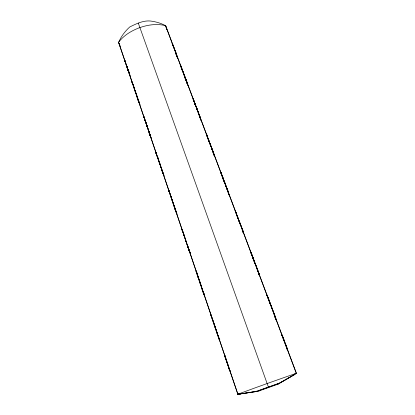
<?xml version="1.0" encoding="UTF-8"?>
<svg xmlns="http://www.w3.org/2000/svg" width="415" height="415" viewBox="0 0 415 415"><rect width="100%" height="100%" fill="white"/><g stroke="black" fill="none" stroke-linecap="round" stroke-linejoin="round"><path stroke-width="0.62" d="M224.717 354.929L224.474 355.131L225.169 357.377M269.299 302.094L269.33 301.051L269.07 301.145L270.601 305.201M271.239 307.261L271.296 306.27L269.33 301.051M271.628 308.298L271.69 307.318L273.864 313.102L273.781 314.02M287.455 350.39L286.931 347.848M287.813 350.623L287.17 348.533M274.414 315.706L275.949 319.783L275.436 317.314M266.985 295.262L267.369 295.926M285.048 343.988L285.266 343.402L285.001 343.495M210.97 315.203L211.235 316.214M181.926 229.542L182.429 231.202M155.801 152.471L161.72 169.299M277.376 384.389L278.138 383.719L258.555 390.717L259.069 390.93M278.403 384.02L296.429 373.303A40.182 0.576 -19.7 0 0 278.257 379.601L267.13 383.543A40.229 0.576 -19.7 0 0 237.785 394.25L258.042 391.293L278.403 384.02L279.492 383.118A40.737 2.926 -27.3 0 0 296.429 373.303L165.684 25.735A33.999 23.909 0.8 0 0 152.331 21.284C144.399 19.728 136.654 23.556 129.719 26.996A33.994 23.333 -40.7 0 0 120.594 38.289L118.571 42.366L237.862 394.25M281.961 335.071L282.413 335.922M239.564 393.617L237.785 394.25A40.737 2.941 -12 0 0 257.274 391.055L279.492 383.118L294.474 374.652L292.648 375.305M227.42 364.043L227.685 363.945M286.423 347.199L286.843 347.521M229.308 369.532L230.097 370.865M287.341 350.172L287.605 350.078M294.598 373.962L296.429 373.303M239.663 394.229L241.489 393.576M174.004 205.544L174.891 208.065M227.181 189.754L226.574 187.398L226.969 189.183M174.871 208.159L175.011 209.357M221.05 172.661L227.399 189.515L227.296 190.054M174.803 208.693L174.938 208.299M175.555 210.753L175.846 211.432L175.965 211.074M175.462 210.504L176.24 211.8M228.364 193.297L228.167 191.792M176.676 212.532L175.846 211.432M182.418 230.024L182.112 230.014L182.346 230.937M188.701 248.917L188.457 249.005L182.678 231.207M182.87 231.705L182.32 230.948M235.964 212.273L236.934 215.681M183.995 235.02L183.746 235.108L184.338 236.244M239.32 222.009L237.354 216.065L237.11 216.148L238.661 220.266M185.609 239.787L185.36 239.875L186.231 241.53M241.442 226.927L239.481 221.714L239.237 221.802L240.327 224.697M187.72 246.022L187.476 246.111L188.327 247.703M187.886 246.505L187.637 246.593L188.203 247.651M235.461 211.717L242.505 229.666L242.391 230.19M242.272 229.874L242.521 229.786L241.846 228.001M189.484 251.786L189.847 251.931L189.733 251.698M189.598 252.019L190.355 252.88M250.344 251.755L250.644 251.615L251.282 253.114M251.36 253.964L251.615 253.871L258.488 272.235M197.016 273.438L196.451 272.676M251.474 253.508L251.381 254.099L251.225 253.601M198.028 276.432L197.773 276.52L198.531 277.811M252.491 257.056L252.745 256.963L251.63 254.011M198.199 276.93L197.945 277.023L198.697 278.304M252.678 257.549L252.932 257.456L254.877 263.375M199.895 281.946L199.641 282.034L200.134 282.859M200.238 282.952L199.983 283.04L200.715 284.265M254.914 263.494L255.168 263.406L257.233 268.894L256.978 268.982M202.292 289.016L202.038 289.11L202.753 290.267M257.165 269.485L257.419 269.397L258.363 271.903L258.109 271.996L257.544 270.487M203.106 291.486L202.852 291.574L203.267 292.772M258.363 271.815L258.255 272.287M203.542 293.53L202.899 291.646L203.153 291.558M203.589 293.576L204.03 294.624L204.242 294.458M259.09 275.026L259.199 274.341M203.366 292.98L204.154 295.039L204.455 295.039M211.085 314.591L210.794 314.762L211.328 316.5M266.539 294.837L266.881 294.78L267.478 296.18M218.378 336.482L218.119 336.575L211.593 317.397L211.723 316.91M267.701 297.405L267.96 297.316L275.373 317.044M215.302 327.414L215.043 327.502L215.624 328.255M217.289 333.271L217.029 333.364L217.59 334.049M273.604 313.195L273.864 313.102M273.801 313.724L274.066 313.631L275.187 316.624M274.813 316.318L275.072 316.225M275.752 319.353L276.017 319.26M219.826 339.792L219.234 339.501L218.715 338.261M281.495 334.62L281.884 334.656L282.651 336.498M225.625 357.938L225.361 358.031L228.696 367.815M282.791 337.545L283.056 337.447L286.692 347.106L285.266 343.402M225.667 357.989L225.221 357.621M283.051 337.519L282.786 337.613L284.176 341.312L284.441 341.218L282.745 336.632M172.339 44.27L172.49 43.788L172.822 44.53M127.498 68.309L124.822 60.424M125.226 61.607L124.723 60.792M173.652 47.388L172.334 43.331L172.412 43.808M126.399 65.788L127.291 67.287M175.4 51.377L172.417 44.052M127.991 70.374L129.75 74.052M176.183 53.654L176.448 54.536L176.178 54.438M176.001 53.089L176.588 54.91L176.152 54.241M180.229 65.259L180.395 64.761L186.683 81.418M137.412 97.556L132.245 82.346M180.707 66.078L182.559 71.214M133.397 85.718L134.253 88.296M133.531 86.107L134.169 88.182M181.791 69.046L183.477 72.843L184.576 76.749M183.477 72.843L183.741 74.804M183.544 73.704L185.386 77.921L186.325 81.402M136.602 95.175L137.65 98.179M186.216 80.048L186.247 80.904M186.044 80.354L186.475 80.826M138.112 100.171L139.347 102.443M186.978 82.3L187.315 83.425L186.983 83.135M143.927 117.544L143.486 116.107L143.881 116.335M144.145 117.492L149.281 132.582M199.605 115.744L193.157 99.221M195.403 105.343L193.763 100.191L194.22 102.095M145.074 120.179L146.194 123.39M144.985 120.666L145.94 122.223M194.604 103.107L196.357 107.091L197.058 109.954L196.409 108.227M146.609 124.702L147.579 127.472M198.92 114.509L196.663 107.905L197.919 111.925M148.43 130.087L149.291 132.691M148.342 130.58L149.281 132.084M198.282 112.896L199.055 114.955M149.193 132.39L149.146 132.945M199.242 114.67L199.159 115.23M149.888 134.979L150.183 135.778L150.214 135.134M200.243 118.498L200.087 117.196M155.869 152.507L156.149 152.528M206.348 134.74L206.571 134.429L206.857 135.015M156.113 153.597L155.931 152.196M213.04 151.434L206.421 134.522M207.142 135.752L207.863 138.377L206.857 134.927M159.215 161.902L160.081 164.356M160.833 166.68L161.928 169.896M212.698 151.226L212.122 148.985L212.496 150.687M161.643 169.133L161.585 169.678M212.895 150.961L212.807 151.517M162.426 171.955L162.644 172.458L162.747 172.075M161.648 169.922L163.837 174.539M213.881 154.774L213.663 153.234M221.299 173.299L220.936 173.06M169.387 191.927L168.729 190.661M222.347 176.168L220.993 173.294M170.306 194.63L171.073 196.798M170.461 195.081L171.224 197.244M224.531 182.761L222.513 176.614L223.327 179.493M171.997 199.615L172.5 201.228M172.303 200.523L172.806 202.131M226.611 188.037L224.536 181.988L226.159 187.03M237.785 394.25L258.042 391.293L257.274 391.055M224.66 355.51L224.961 356.734M180.312 65.29L180.525 65.695M229.806 370.704L230.066 370.87M220.277 171.603L220.5 171.997M182.377 229.952L182.408 230.232L182.169 229.454M217.211 333.899L217.771 334.578M229.993 371.259L229.189 369.22M214.685 326.444L215.271 327.207M281.557 334.651L281.795 335.102M204.201 295.127L204.787 296.056M204.03 294.624L204.455 295.304L203.698 293.063L203.796 293.436M201.866 288.601L202.344 289.38M196.606 272.043L196.015 271.011L196.461 272.619M266.627 294.873L266.876 295.376M206.271 134.19L206.193 134.315M132.183 81.921L132.188 82.154M190.661 254.162L188.794 249.975M250.868 252.185L251.179 252.86M250.447 251.786L251.034 253.202M185.687 240.83L186.553 242.474M183.586 234.636L184.473 236.343M182.014 229.635L182.87 231.3M168.63 190.132L169.055 191.725M143.818 116.195L143.808 116.454M235.077 210.851L235.902 212.205M176.001 211.889L177.075 214.052M168.786 190.589L169.201 191.455M155.77 152.181L155.641 151.942L156.206 153.799M132.162 82.538L132.38 83.451L132.385 82.715M162.789 172.889L164.143 175.778M204.408 294.951L204.159 294.375M220.567 172.272L220.796 172.796M162.644 172.458L163.303 173.864L161.44 168.236M124.78 60.777L125.05 60.808M158.686 161.119L159.568 163.022M124.687 60.481L124.552 60.217L124.899 61.425M157.98 157.747L157.078 156.372L158.338 159.22M143.798 116.828L143.652 116.568L144.015 117.803L144.047 117.196M155.921 152.611L156.611 154.121M281.951 335.564L282.148 336.015M193.068 99.019L193.089 98.552L193.763 100.191M149.981 135.217L151.335 138.361M219.499 339.595L219.416 340.035L218.819 338.547M206.473 134.756L206.623 135.098M147.605 127.135L146.661 125.61L147.616 127.753M132.089 82.279L131.897 81.895L132.271 83.202M143.657 116.418L144.685 118.747M138.345 100.746L140.057 104.658M150.349 136.167L150.183 135.778M176.178 211.666L175.898 210.991M134.636 90.117L135.933 93.271M172.329 43.84L172.116 43.409L172.147 43.71M132.224 82.673L133.111 84.644M180.328 65.134L180.603 65.803M128.442 71.505L130.165 75.535M124.759 60.647L125.517 62.499M126.108 64.792L127.519 68.413M193.193 99.418L193.349 99.792M266.995 295.636L267.706 297.508M189.878 252.133L189.572 251.381M282.039 335.642L282.325 336.337M120.205 46.252L118.571 42.366A32.531 19.09 -19.7 0 1 127.426 33.89C133.895 29.481 141.323 26.544 149.032 25.201L149.068 25.196A32.495 19.069 -19.7 0 1 165.684 25.735L166.794 29.797M221.034 172.713L220.692 172.168M220.593 172.209L220.811 172.744M267.379 295.843L267.592 296.455M138.527 100.638L138.48 101.141L138.013 99.922M172.448 44.223L172.604 44.607M282.439 335.88L282.916 337.167M162.867 172.448L162.54 171.623M206.945 135.238L206.411 133.962L206.421 134.232M150.412 135.7L150.194 135.155M251.2 252.813L251.397 253.394M250.951 252.906L251.142 253.482M267.514 296.18L267.836 297.083M282.392 336.591L282.651 337.26M180.909 66.021C180.577 64.818 180.577 65.648 180.318 65.399M193.67 99.937L193.25 99.014L193.732 101.11M236.011 212.485L235.201 210.742M138.237 99.844L138.423 100.373M175.701 210.415L175.799 210.664L175.597 210.146M251.334 253.15L251.511 253.695M267.659 296.543L269.133 300.527L268.879 300.621L267.898 298.027M267.452 296.85L267.576 297.171M282.48 336.726L282.641 337.136M128.318 70.571L128.785 71.8L128.095 70.649M162.239 171.468L162.426 172.018M219.302 339.107L219.053 338.458M149.789 134.714L149.965 135.238M203.843 293.483L203.941 293.747M138.309 100.077L138.055 99.418M137.91 99.657L138.081 100.155M189.375 250.805L189.479 251.07L189.271 250.515M189.323 251.469L189.022 250.603M206.971 135.223L207.09 135.529M221.34 173.496L220.505 171.608M128.214 70.296L128.375 70.778M175.54 210.779L175.249 209.938M162.472 171.385L162.26 170.814M137.806 99.372L137.956 99.839M149.914 134.356L150.074 134.844M149.846 134.922L149.571 134.144M229.573 369.438L229.682 369.718L229.381 368.987M186.273 80.277L185.531 78.311L185.863 79.862M236.125 212.786L237.39 216.863M165.907 26.55L296.32 373.381M172.884 45.349L173.46 46.879M182.003 69.601L183.041 72.371M194.822 103.688L195.911 106.588M208.828 140.934L208.257 138.719L210.322 145.032M210.172 144.508L210.836 146.277M221.304 174.113L222.108 176.251M251.604 254.691L252.268 256.465M252.885 258.099L254.333 261.948M285.8 345.628L286.402 347.225M175.317 52.129L176.774 55.994M181.111 67.531L181.791 69.336M184.784 77.304L185.827 80.069M186.532 81.957L187.58 84.743M194.355 102.764L194.977 104.419M207.609 138.013L208.693 140.898L208.097 138.294M208.854 141.318L209.534 143.128M211.36 147.989L211.956 149.582M213.082 152.57L214.088 155.246M222.124 176.619L222.808 178.44M222.974 178.881L224.432 182.761M238.324 219.711L238.983 221.46M242.111 229.791L243.221 232.742M254.105 261.678L254.717 263.312M283.149 338.946L283.803 340.674M175.747 53.416L176.432 55.231M184.794 77.486L185.464 79.26M200.155 118.342L200.829 120.143M213.04 152.616L214.15 155.568M275.259 318.129L275.933 319.913M128.256 70.457L127.867 69.409M128.033 70.534L127.779 69.798M203.734 293.198L203.926 293.784M162.177 171.374L161.783 170.29M175.654 210.364L175.151 208.921M175.415 210.452L175.135 209.637M242.505 229.666L243.055 231.191M227.399 189.515L227.539 189.966M175.338 51.133L175.597 51.911M137.92 99.003L138.029 99.294M137.697 99.081L137.832 99.496M149.95 134.507L149.685 133.796M149.716 134.59L149.462 133.843M162.415 171.291L161.886 169.839M127.903 70.192L127.519 69.129M189.318 250.712L188.924 249.56M218.601 337.95L218.793 338.552M137.925 99.066L137.541 97.997M137.702 99.144L137.443 98.428M286.801 347.49L287.149 348.367M286.537 347.583L286.884 348.465M274.927 316.718L275.259 317.548M258.509 272.199L258.654 272.603M242.64 230.029L242.92 230.807M242.391 230.118L242.671 230.896M227.529 189.863L228.058 191.367M227.285 189.946L227.41 190.366M213.02 151.299L213.149 151.734M212.786 151.382L212.916 151.817M127.996 69.72L127.498 68.376M199.361 114.986L199.864 116.428M199.127 115.069L199.257 115.422M175.446 51.434L175.695 52.197M127.67 69.502L127.395 68.786M149.452 133.874L149.193 133.148M175.021 209.321L175.151 209.736M188.934 250.432L188.68 249.648M218.741 337.53L218.918 338.085M218.482 337.623L218.653 338.178M229.07 368.888L229.256 369.48M138.294 23.095L268.391 387.065M275.316 316.972L275.524 317.459M275.057 317.065L275.176 317.408M258.612 272.572L258.929 273.392M258.358 272.66L258.54 273.091M227.664 190.236L227.934 190.993M227.425 190.324L227.56 190.703M213.149 151.662L213.414 152.404M212.916 151.745L213.175 152.487M186.226 80.775L186.351 81.2M175.348 51.839L175.581 52.57M175.374 51.989L175.478 52.28M137.313 98.075L137.479 98.485M149.582 133.459L149.301 132.717M149.426 133.07L149.556 133.428M175.255 209.274L174.99 208.512M203.386 292.233L203.506 292.565M203.521 292.679L203.236 291.87M218.627 337.276L218.772 337.691M218.357 337.281L218.513 337.779M229.215 368.442L229.339 368.795M228.945 368.541L229.111 369.08M186.579 81.05L186.828 81.771M186.351 81.127L186.48 81.485M175.69 52.108L175.799 52.492M127.281 68.454L127.462 68.921M137.422 97.655L137.598 98.111M137.194 97.733L137.375 98.189M149.073 132.795L149.244 133.236M161.523 169.559L161.694 169.979M258.732 272.904L259.173 274.118M258.478 272.997L258.587 273.319M242.625 230.839L242.806 231.28M199.387 115.785L199.511 116.148M188.908 249.571L188.643 248.808L188.566 249.327M188.519 249.27L188.659 249.659M218.238 336.928L218.363 337.369M229.23 368.567L228.935 367.716L228.815 368.23M228.821 368.178L228.966 368.66M199.48 116.127L199.755 116.869M175.815 52.461L175.934 52.819M175.592 52.539L175.835 53.255M127.587 68.568L127.177 68.153L127.364 68.646M137.5 97.826L137.09 97.426L137.277 97.909M218.482 336.856L218.342 336.451L218.217 336.949M242.734 231.16L242.837 231.471M227.633 190.999L227.814 191.45M213.367 152.352L213.658 153.125M213.134 152.435L213.3 152.855M128.717 71.1L129.288 72.781M275.55 317.646L276.214 319.789M275.399 317.947L275.638 318.673M242.983 231.072L243.693 233.323L243.382 233.111M126.476 65.207L129.257 73.414M133.231 85.142L134.263 88.188M134.979 90.299L137.515 97.784M137.785 98.573L139.316 102.962M144.736 119.079L150.93 137.355M157.389 156.289L160.019 164.055M160.263 164.895L160.807 166.508M169.408 191.891L175.343 209.259M175.856 210.913L176.583 212.911M183.067 232.058L184.914 237.494M187.575 245.348L190.112 252.963M196.689 272.39L201.472 286.485M212.158 318.03L213.128 320.888M213.725 322.507L215.157 326.724M215.826 328.841L217.211 332.939M217.968 335.17L219.369 339.294M224.956 355.78L228.468 366.155M119.006 43.404L237.894 394.25M174.694 208.382L169.196 191.419M202.899 291.646L196.694 273.412L196.824 272.951M287.024 348.865L287.263 349.586M211.463 317.003L211.593 317.397M182.434 231.29L182.548 231.643M186.786 81.719L186.947 82.123M186.6 81.848L186.719 82.206M186.558 81.797L186.833 82.549M175.903 52.793L176.168 53.525M125.117 61.347L124.946 60.823M213.471 152.658L213.767 153.462M213.237 152.741L213.336 153.036M199.812 116.35L200.097 117.129M242.931 231.653L243.247 232.628L243.024 232.037M227.98 191.222L228.172 191.72M227.736 191.305L227.835 191.6M258.95 273.542L259.531 275.43L259.178 275.062M258.804 273.858L259.022 274.528M243.086 231.383L243.403 232.244M175.778 53.167L175.95 53.602M225.547 357.631L225.221 356.708M225.345 357.108L225.485 357.528M225.283 357.725L224.956 356.801M211.593 316.521L211.904 317.387L211.65 317.48L211.334 316.609M196.705 272.582L196.907 273.117M196.653 273.21L196.342 272.328M182.564 230.859L182.766 231.399M275.394 318.051L275.576 318.606M186.885 82.014L187.461 83.809M143.953 116.916L144.155 117.466M287.009 348.937L287.102 349.228M199.911 116.646L200.73 119.717M228.074 191.512L228.681 194.07L228.043 192.14M175.877 53.452L175.965 53.732M211.214 316.235L211.427 316.811M196.803 272.811L196.243 270.969M182.465 230.543L182.673 231.114M169.092 191.097L168.853 190.324M156.268 153.192L156.056 152.481M258.789 273.926L258.872 274.19M199.864 117.206L199.968 117.528M144.078 117.227L143.958 116.843M211.474 316.147L211.188 315.213M186.937 82.876L187.181 83.695M169.128 191.128L169.009 190.729M199.859 117.279L199.999 117.746M225.101 356.335L224.831 355.422M213.741 153.498L214.176 155.277M213.715 154.147L213.528 153.545L213.689 154.204M196.378 272.354L196.171 271.514L196.503 271.835M275.736 318.985L275.949 319.804M225.138 356.35L225.003 355.878M287.362 349.897L287.533 350.55M243.346 232.198L243.517 232.851M172.557 44.192L172.972 45.733M174.435 48.814L175.026 51.024M173.869 47.31L174.757 50.635M176.588 54.91L177.532 58.463M176.448 54.536L176.847 56.046M176.982 56.549L177.112 57.047M182.014 68.963L182.564 71.074M187.315 83.425L187.912 85.599M196.663 107.905L197.084 109.617M200.476 118.415L200.896 120.174M206.582 134.657L206.955 136.281M210.415 144.856L210.182 143.834L212.376 150.443M212.122 148.985L212.402 150.246M220.526 171.722L220.764 172.894M222.513 176.614L222.86 178.315M224.536 181.988L224.868 183.653M226.574 187.398L226.886 189.027M228.608 193.208L228.945 194.998M237.354 216.065L237.671 217.963M239.481 221.714L239.771 223.561M252.932 257.456L253.077 258.955M255.168 263.406L255.251 264.365M259.344 274.932L259.391 275.747"/></g></svg>
